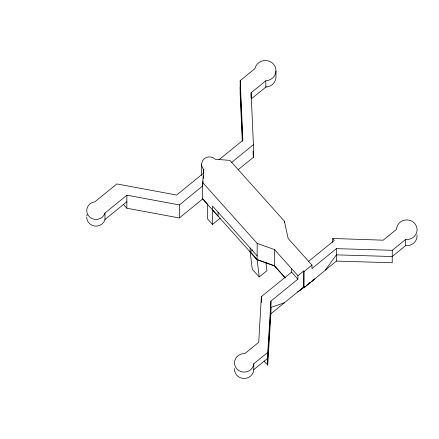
<?xml version="1.0" encoding="UTF-8"?>
<svg xmlns="http://www.w3.org/2000/svg" width="439" height="439" viewBox="0 0 439 439"><rect width="100%" height="100%" fill="white"/><g stroke="black" fill="none" stroke-linecap="round" stroke-linejoin="round"><path stroke-width="0.66" d="M203.054 181.214L202.659 185.993L179.403 204.92L126.898 195.185L104.992 213.019L104.959 219.692A9.307 8.873 0.3 0 1 94.659 226.036A9.307 8.873 0.3 0 1 86.697 217.146M308.387 261.501L334.298 240.413L332.746 238.481L383.198 240.177L396.51 229.339A10.295 9.812 0.3 0 1 407.469 219.928A10.295 9.812 0.3 0 1 417.05 230.623A10.295 9.812 0.3 0 1 405.587 239.469L392.274 250.307L336.417 248.639L311.953 268.547L311.975 265.101L288.154 238.514L284.423 221.218L229.91 160.378L215.335 159.28A7.918 7.551 0.3 0 0 204.14 158.896A7.918 7.551 0.3 0 0 203.745 169.569L202.675 182.542L202.588 199.032L179.337 217.963L126.833 208.223L126.898 195.185M179.337 217.963L179.403 204.92M201.561 175.584L201.622 164.153M203.745 169.569L203.723 173.015L176.67 195.037L116.823 183.941L94.917 201.775A9.307 8.873 0.3 0 0 86.73 210.473A9.307 8.873 0.3 0 0 94.698 219.363A9.307 8.873 0.3 0 0 104.992 213.019M220.18 218.194L212.509 224.433L212.608 206.132L257.128 255.816M276.005 71.03A10.646 10.146 0.3 0 1 265.82 80.776L265.787 87.087A10.646 10.146 0.3 0 0 275.972 77.341L276.005 71.03A10.646 10.146 0.3 0 0 266.627 60.566A10.646 10.146 0.3 0 0 254.933 68.627L240.215 80.611L240.144 93.287L242.295 141.44M251.075 97.831L251.103 92.761L265.82 80.776M238.19 169.69L253.347 157.349L253.413 144.672L251.103 92.761M202.675 182.542L257.194 243.382L274.534 249.599L297.916 275.687L297.9 279.138L270.956 301.066L267.768 352.391L253.808 363.755L253.775 370.121A9.68 9.23 0.3 0 1 243.327 378.434A9.68 9.23 0.3 0 1 234.481 368.562M265.831 262.017L266.912 270.737L259.268 276.96L257.106 259.52L257.194 243.382M261.331 302.608L261.364 296.599L291.622 272.136L291.644 268.69M264.086 361.045L267.702 365.083L267.768 352.391M267.702 365.083L270.89 313.759L270.956 301.066M285.257 277.794L274.452 265.738L274.534 249.599M284.417 222.524L284.423 221.218M305.357 286.31L297.856 291.809M392.274 250.307L392.208 262.752L336.351 261.084L304.029 287.863L303.585 287.369L303.673 271L297.916 275.687M303.744 287.545L303.59 287.144L270.89 313.759M304.029 287.863L304.112 271.494L303.673 271M311.888 281.465L311.816 281.158M332.724 242.41L332.746 238.481M336.351 261.084L336.417 248.639M325.447 269.963L336.384 254.861L392.241 256.53L405.554 245.692L405.587 239.469M261.364 296.599L258.725 342.299L244.764 353.658A9.68 9.23 0.3 0 0 234.519 362.197A9.68 9.23 0.3 0 0 243.36 372.063A9.68 9.23 0.3 0 0 253.808 363.755M203.279 178.481L203.498 175.748M251.07 99.099L266.369 86.642M104.959 219.538L126.866 201.704M219.023 159.708L242.871 140.293L240.215 80.611M231.457 162.551L253.413 144.672M252.688 249.857L250.142 251.931L252.304 269.37L259.268 276.96M304.112 271.494L311.975 265.101M297.851 292.039L303.585 287.369M253.78 369.638L267.735 358.279L270.923 307.41L284.373 302.784M312.365 280.499L314.543 278.836M308.59 283.621L310.203 282.392M306.433 285.493L310.203 282.617M311.816 281.383L314.538 279.308M250.137 248.019L250.142 251.931L257.106 259.52L274.452 265.738M291.622 272.136L297.9 279.138M285.262 277.986L274.468 265.941L257.128 259.723L202.631 198.916M202.593 198.686L207.587 204.261L207.515 218.858L212.509 224.433M123.326 204.316L126.833 208.223M250.142 251.706L257.106 259.52M212.586 209.837L218.106 216.18L218.106 212.267M253.073 151.203L253.347 157.349M240.182 86.949L242.569 140.529M86.807 215.878A9.307 8.873 0.3 0 1 87.114 214.627M417.001 234.87A10.295 9.812 0.3 0 1 405.554 245.67"/></g></svg>
